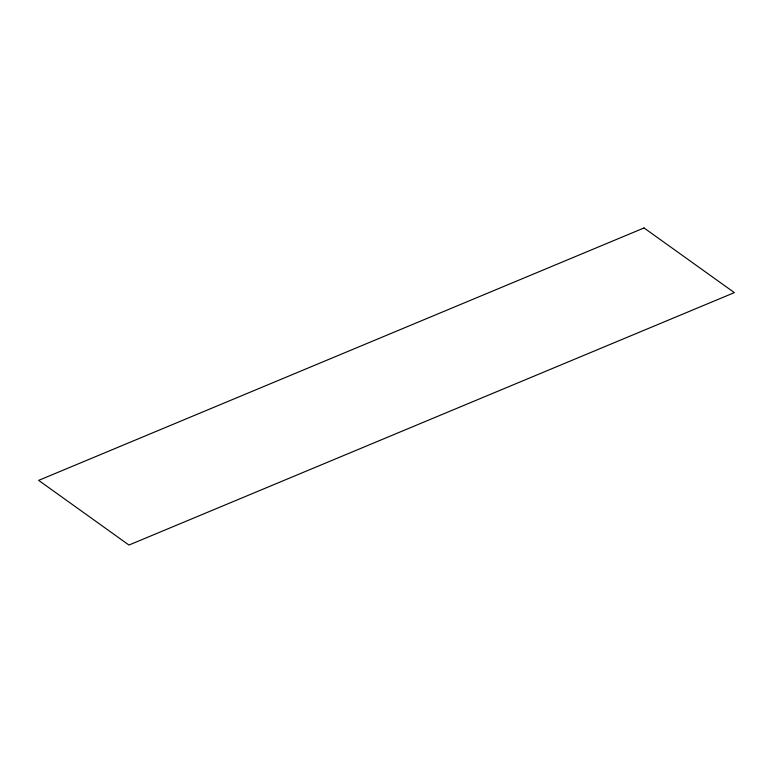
<?xml version="1.0" encoding="UTF-8"?>
<svg xmlns="http://www.w3.org/2000/svg" width="773" height="773" viewBox="0 0 773 773"><rect width="100%" height="100%" fill="white"/><g stroke="black" fill="none" stroke-linecap="round" stroke-linejoin="round"><path stroke-width="1.16" d="M644.035 227.948L38.65 480.381L128.965 545.052L734.35 292.619L644.035 227.948"/></g></svg>
